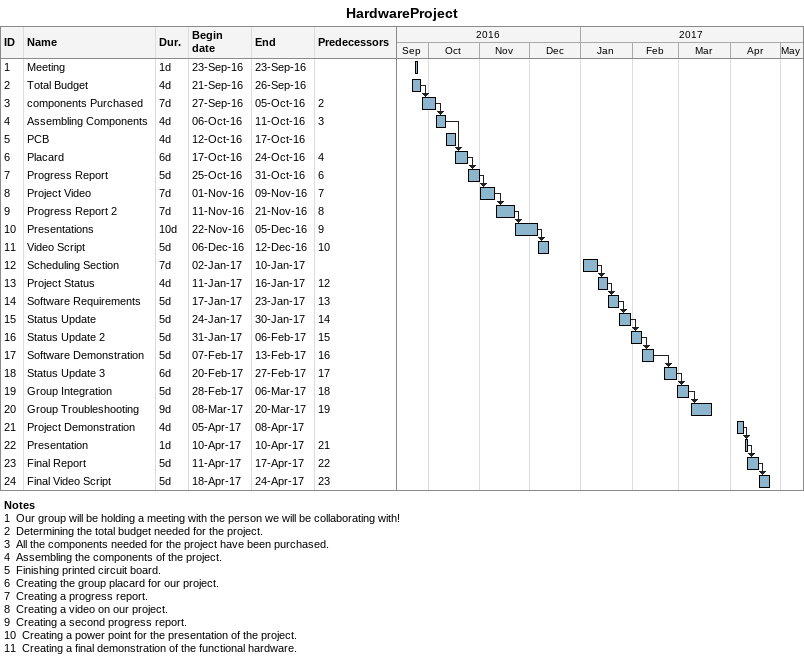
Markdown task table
HardwareProject

| ID | Task | Duration | Start | Finish | Predecessors |
|---|---|---|---|---|---|
| 1 | Meeting | 1d | 2016-09-23 | 2016-09-23 |  |
| 2 | Total Budget | 4d | 2016-09-21 | 2016-09-26 |  |
| 3 | components Purchased | 7d | 2016-09-27 | 2016-10-05 | 2 |
| 4 | Assembling Components | 4d | 2016-10-06 | 2016-10-11 | 3 |
| 5 | PCB | 4d | 2016-10-12 | 2016-10-17 |  |
| 6 | Placard | 6d | 2016-10-17 | 2016-10-24 | 4 |
| 7 | Progress Report | 5d | 2016-10-25 | 2016-10-31 | 6 |
| 8 | Project Video | 7d | 2016-11-01 | 2016-11-09 | 7 |
| 9 | Progress Report 2 | 7d | 2016-11-11 | 2016-11-21 | 8 |
| 10 | Presentations | 10d | 2016-11-22 | 2016-12-05 | 9 |
| 11 | Video Script | 5d | 2016-12-06 | 2016-12-12 | 10 |
| 12 | Scheduling Section | 7d | 2017-01-02 | 2017-01-10 |  |
| 13 | Project Status | 4d | 2017-01-11 | 2017-01-16 | 12 |
| 14 | Software Requirements | 5d | 2017-01-17 | 2017-01-23 | 13 |
| 15 | Status Update | 5d | 2017-01-24 | 2017-01-30 | 14 |
| 16 | Status Update 2 | 5d | 2017-01-31 | 2017-02-06 | 15 |
| 17 | Software Demonstration | 5d | 2017-02-07 | 2017-02-13 | 16 |
| 18 | Status Update 3 | 6d | 2017-02-20 | 2017-02-27 | 17 |
| 19 | Group Integration | 5d | 2017-02-28 | 2017-03-06 | 18 |
| 20 | Group Troubleshooting | 9d | 2017-03-08 | 2017-03-20 | 19 |
| 21 | Project Demonstration | 4d | 2017-04-05 | 2017-04-08 |  |
| 22 | Presentation | 1d | 2017-04-10 | 2017-04-10 | 21 |
| 23 | Final Report | 5d | 2017-04-11 | 2017-04-17 | 22 |
| 24 | Final Video Script | 5d | 2017-04-18 | 2017-04-24 | 23 |

Notes
- 1: Our group will be holding a meeting with the person we will be collaborating with!
- 2: Determining the total budget needed for the project.
- 3: All the components needed for the project have been purchased.
- 4: Assembling the components of the project.
- 5: Finishing printed circuit board.
- 6: Creating the group placard for our project.
- 7: Creating a progress report.
- 8: Creating a video on our project.
- 9: Creating a second progress report.
- 10: Creating a power point for the presentation of the project.
- 11: Creating a final demonstration of the functional hardware.
